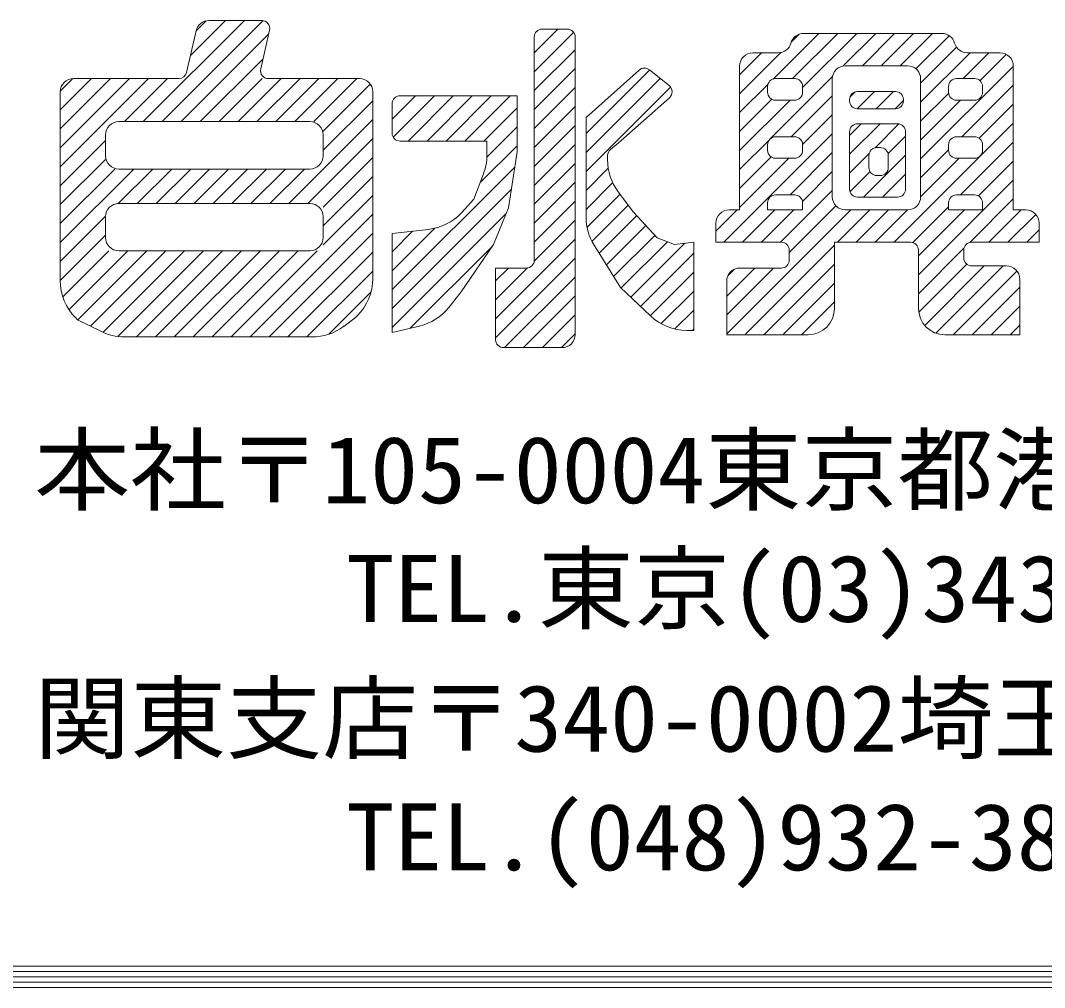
# Model space of a CAD drawing. Units: millimetres at full size; details may follow other scales. Extents: x -600 to 2301, y -735 to 832.
# Drawn here: x -380.16 to -337.16, y -424.2 to -383.58 of the extents above; entities that cross this region are included whole.
import ezdxf
from ezdxf.enums import TextEntityAlignment as Align

# ---------------------------------------------------------------- set-up
doc = ezdxf.new("R2010")
doc.units = ezdxf.units.MM
doc.header["$LTSCALE"] = 3
doc.layers.add('0-0_アンカー', color=7, linetype='Continuous', lineweight=18)
doc.layers.add('0-F_WAKU', color=7, linetype='Continuous', lineweight=18)
doc.styles.add('ＭＳ ゴシック', font='')
doc.styles.get('ＭＳ ゴシック').set_extended_font_data('MS Gothic')

msp = doc.modelspace()

# ---------------------------------------------------------------- linework, layer by layer
at = {"layer": '0-0_アンカー'}
for p, q in [((-375.002, -387.834), (-370.753, -383.585)), ((-374.207, -387.834), (-369.964, -383.592)), ((-373.02, -385.057), (-371.549, -383.585)), ((-372.786, -384.027), (-372.357, -383.598)), ((-358.585, -384.941), (-357.592, -383.947)), ((-373.411, -387.834), (-369.742, -384.164)), ((-358.585, -385.736), (-356.932, -384.083)), ((-358.502, -384.062), (-358.47, -384.03)), ((-348.552, -386.044), (-346.637, -384.13)), ((-347.796, -384.492), (-347.467, -384.164)), ((-347.74, -386.028), (-345.842, -384.13)), ((-347.318, -386.402), (-345.046, -384.13)), ((-345.615, -385.494), (-344.251, -384.13)), ((-344.811, -385.486), (-343.455, -384.13)), ((-344.016, -385.486), (-342.66, -384.13)), ((-343.22, -385.486), (-341.864, -384.13)), ((-342.559, -385.619), (-341.164, -384.225)), ((-358.585, -386.532), (-356.867, -384.813)), ((-342.364, -386.221), (-340.853, -384.71)), ((-372.616, -387.834), (-369.976, -385.194)), ((-349.963, -386.66), (-348.234, -384.931)), ((-349.963, -385.865), (-349.042, -384.943)), ((-342.364, -387.016), (-340.291, -384.943)), ((-340.581, -386.028), (-339.496, -384.943)), ((-339.874, -386.116), (-338.768, -385.01)), ((-358.585, -387.327), (-356.867, -385.608)), ((-356.414, -388.338), (-353.743, -385.667)), ((-342.364, -389.402), (-338.474, -385.513)), ((-378.488, -387.342), (-377.172, -386.026)), ((-378.488, -388.138), (-376.376, -386.026)), ((-378.488, -388.933), (-375.581, -386.026)), ((-378.488, -389.729), (-374.785, -386.026)), ((-378.484, -386.543), (-377.97, -386.029)), ((-375.798, -387.834), (-373.99, -386.026)), ((-371.82, -387.834), (-370.012, -386.026)), ((-371.025, -387.834), (-369.217, -386.026)), ((-370.229, -387.834), (-368.421, -386.026)), ((-369.434, -387.834), (-367.626, -386.026)), ((-368.638, -387.834), (-366.83, -386.026)), ((-367.843, -387.834), (-366.035, -386.026)), ((-356.414, -389.133), (-353.301, -386.02)), ((-348.677, -388.556), (-346.065, -385.943)), ((-367.451, -388.238), (-365.474, -386.26)), ((-358.585, -388.123), (-356.867, -386.404)), ((-356.414, -389.929), (-352.867, -386.381)), ((-349.963, -387.456), (-348.771, -386.263)), ((-340.635, -388.469), (-338.474, -386.308)), ((-367.451, -389.033), (-365.37, -386.953)), ((-364.556, -387.729), (-363.576, -386.749)), ((-364.512, -388.481), (-362.78, -386.749)), ((-363.883, -388.648), (-361.985, -386.749)), ((-363.088, -388.648), (-361.19, -386.749)), ((-362.292, -388.648), (-360.394, -386.749)), ((-361.497, -388.648), (-359.598, -386.749)), ((-349.963, -388.251), (-348.606, -386.894)), ((-349.963, -389.047), (-347.849, -386.932)), ((-347.795, -388.469), (-346.073, -386.748)), ((-345.332, -386.802), (-345.118, -386.588)), ((-345.027, -387.293), (-344.305, -386.57)), ((-344.233, -387.294), (-343.51, -386.57)), ((-343.437, -387.294), (-343.088, -386.944)), ((-342.364, -387.812), (-341.185, -386.632)), ((-342.364, -388.607), (-340.689, -386.932)), ((-360.701, -388.648), (-359.309, -387.255)), ((-358.585, -388.918), (-356.867, -387.199)), ((-339.903, -388.532), (-338.474, -387.104)), ((-368.891, -391.269), (-365.37, -387.748)), ((-347.32, -388.789), (-346.073, -387.543)), ((-360.583, -389.325), (-359.309, -388.051)), ((-358.585, -389.714), (-356.867, -387.995)), ((-345.35, -388.41), (-344.866, -387.926)), ((-345.35, -389.206), (-344.07, -387.926)), ((-344.279, -388.931), (-343.28, -387.932)), ((-343.474, -392.898), (-338.474, -387.899)), ((-378.488, -390.524), (-376.588, -388.624)), ((-368.096, -391.269), (-365.37, -388.544)), ((-350.633, -392.898), (-346.073, -388.339)), ((-349.963, -389.842), (-348.7, -388.579)), ((-343.731, -389.178), (-342.997, -388.445)), ((-360.858, -390.396), (-359.309, -388.846)), ((-358.585, -390.509), (-356.867, -388.79)), ((-342.364, -390.198), (-341.188, -389.022)), ((-340.689, -390.91), (-338.474, -388.694)), ((-378.488, -391.32), (-376.588, -389.42)), ((-367.451, -391.42), (-365.37, -389.339)), ((-349.963, -390.638), (-348.641, -389.315)), ((-349.963, -391.433), (-347.903, -389.373)), ((-347.849, -390.91), (-346.073, -389.134)), ((-345.35, -390.002), (-344.525, -389.177)), ((-344.757, -391), (-342.997, -389.24)), ((-342.365, -390.994), (-340.744, -389.373)), ((-339.937, -390.953), (-338.474, -389.49)), ((-378.488, -392.115), (-376.196, -389.823)), ((-378.488, -392.911), (-375.4, -389.823)), ((-376.051, -391.269), (-374.604, -389.823)), ((-375.255, -391.269), (-373.809, -389.823)), ((-374.46, -391.269), (-373.013, -389.823)), ((-373.664, -391.269), (-372.218, -389.823)), ((-372.869, -391.269), (-371.423, -389.823)), ((-372.073, -391.269), (-370.627, -389.823)), ((-371.278, -391.269), (-369.832, -389.823)), ((-370.482, -391.269), (-369.036, -389.823)), ((-369.687, -391.269), (-368.24, -389.823)), ((-364.556, -394.889), (-359.408, -389.741)), ((-358.585, -391.305), (-356.867, -389.586)), ((-356.414, -390.725), (-355.481, -389.792)), ((-347.324, -391.181), (-346.073, -389.93)), ((-345.33, -390.778), (-344.487, -389.934)), ((-367.451, -392.215), (-365.37, -390.135)), ((-358.585, -392.1), (-356.867, -390.381)), ((-356.414, -391.52), (-355.289, -390.395)), ((-343.962, -391), (-342.997, -390.036)), ((-342.455, -394.266), (-338.474, -390.286)), ((-364.556, -395.684), (-359.552, -390.681)), ((-348.247, -392.898), (-346.073, -390.725)), ((-367.451, -393.011), (-365.37, -390.93)), ((-358.585, -392.896), (-356.867, -391.177)), ((-356.371, -392.272), (-354.984, -390.885)), ((-340.303, -392.909), (-338.474, -391.081)), ((-364.556, -396.48), (-359.772, -391.696)), ((-356.159, -392.856), (-354.643, -391.34)), ((-350.959, -392.428), (-350.072, -391.542)), ((-350.506, -396.749), (-345.299, -391.542)), ((-349.838, -392.898), (-348.482, -391.542)), ((-349.042, -392.898), (-347.686, -391.542)), ((-347.883, -393.33), (-345.921, -391.368)), ((-345.86, -392.898), (-344.504, -391.542)), ((-345.065, -392.898), (-343.709, -391.542)), ((-344.269, -392.898), (-342.912, -391.542)), ((-342.693, -392.914), (-341.188, -391.409)), ((-342.455, -393.47), (-340.527, -391.542)), ((-339.496, -392.898), (-338.14, -391.542)), ((-378.488, -393.706), (-376.588, -391.806)), ((-370.519, -396.874), (-365.37, -391.726)), ((-358.59, -393.696), (-356.867, -391.972)), ((-355.865, -393.358), (-354.287, -391.78)), ((-338.701, -392.898), (-337.531, -391.729)), ((-369.723, -396.874), (-365.37, -392.521)), ((-364.556, -394.093), (-362.768, -392.306)), ((-364.556, -393.298), (-363.694, -392.435)), ((-355.559, -393.847), (-353.907, -392.195)), ((-337.905, -392.898), (-337.389, -392.382)), ((-378.488, -394.502), (-376.588, -392.602)), ((-360.214, -396.115), (-356.867, -392.768)), ((-355.253, -394.337), (-353.526, -392.609)), ((-354.941, -394.82), (-352.998, -392.877)), ((-354.533, -395.207), (-352.264, -392.938)), ((-378.377, -395.187), (-376.449, -393.258)), ((-378.117, -395.722), (-375.653, -393.258)), ((-377.755, -396.155), (-374.857, -393.258)), ((-377.225, -396.42), (-374.062, -393.258)), ((-376.688, -396.679), (-373.267, -393.258)), ((-376.066, -396.853), (-372.471, -393.258)), ((-375.292, -396.874), (-371.676, -393.258)), ((-374.496, -396.874), (-370.88, -393.258)), ((-373.701, -396.874), (-370.085, -393.258)), ((-372.905, -396.874), (-369.289, -393.258)), ((-372.109, -396.874), (-368.494, -393.258)), ((-371.314, -396.874), (-367.698, -393.258)), ((-368.928, -396.874), (-365.37, -393.317)), ((-363.792, -396.512), (-360.383, -393.102)), ((-354.125, -395.595), (-351.891, -393.361)), ((-349.747, -396.785), (-345.983, -393.021)), ((-342.455, -395.061), (-340.544, -393.15)), ((-360.214, -396.911), (-356.867, -393.563)), ((-348.952, -396.785), (-345.983, -393.817)), ((-342.44, -395.842), (-340.422, -393.824)), ((-368.132, -396.874), (-365.37, -394.112)), ((-360.214, -395.32), (-358.871, -393.976)), ((-360.214, -394.524), (-359.671, -393.981)), ((-353.718, -395.983), (-351.891, -394.156)), ((-350.506, -395.158), (-349.331, -393.983)), ((-350.506, -395.954), (-348.536, -393.983)), ((-350.456, -394.312), (-350.177, -394.034)), ((-342.193, -396.391), (-339.695, -393.893)), ((-341.725, -396.718), (-338.899, -393.893)), ((-340.997, -396.785), (-338.32, -394.109)), ((-359.834, -397.326), (-356.867, -394.359)), ((-348.156, -396.785), (-345.983, -394.612)), ((-367.217, -396.754), (-365.454, -394.991)), ((-353.254, -396.315), (-351.891, -394.952)), ((-340.201, -396.785), (-338.203, -394.787)), ((-359.038, -397.326), (-356.867, -395.154)), ((-347.361, -396.785), (-345.983, -395.408)), ((-358.243, -397.326), (-356.867, -395.95)), ((-352.682, -396.539), (-351.891, -395.747)), ((-339.406, -396.785), (-338.203, -395.582)), ((-338.61, -396.785), (-338.203, -396.378)), ((-357.447, -397.326), (-356.867, -396.745)), ((-351.951, -396.603), (-351.891, -396.543))]:
    msp.add_line(p, q, dxfattribs=at)
at = {"layer": '0-0_アンカー', "color": 4, "lineweight": 9}
for p, q in [((-370.027, -383.585), (-372.243, -383.585)), ((-357.2, -383.947), (-358.252, -383.947)), ((-372.784, -384.017), (-373.182, -385.767)), ((-370.072, -385.619), (-369.702, -383.992)), ((-358.585, -384.28), (-358.585, -393.648)), ((-356.867, -394.141), (-356.867, -384.28)), ((-341.472, -384.13), (-347.278, -384.13)), ((-348.347, -384.943), (-349.408, -384.943)), ((-339.029, -384.943), (-340.402, -384.943)), ((-356.414, -387.653), (-354.181, -385.67)), ((-353.752, -385.659), (-352.923, -386.322)), ((-349.963, -385.498), (-349.963, -391.542)), ((-345.518, -385.486), (-342.919, -385.486)), ((-338.474, -391.542), (-338.474, -385.498)), ((-373.506, -386.026), (-377.933, -386.026)), ((-365.925, -386.026), (-369.748, -386.026)), ((-347.651, -386.028), (-348.454, -386.028)), ((-346.073, -390.987), (-346.073, -386.041)), ((-342.364, -386.041), (-342.364, -390.987)), ((-340.098, -386.028), (-340.855, -386.028)), ((-348.787, -386.361), (-348.787, -386.599)), ((-347.318, -386.599), (-347.318, -386.361)), ((-341.188, -386.361), (-341.188, -386.599)), ((-339.765, -386.599), (-339.765, -386.361)), ((-378.488, -386.581), (-378.488, -394.508)), ((-365.37, -394.417), (-365.37, -386.581)), ((-359.309, -386.749), (-364.223, -386.749)), ((-359.309, -388.648), (-359.309, -386.749)), ((-352.91, -386.831), (-355.057, -388.738)), ((-348.454, -386.932), (-347.651, -386.932)), ((-345.35, -386.903), (-345.35, -386.961)), ((-343.421, -386.57), (-345.016, -386.57)), ((-343.088, -386.961), (-343.088, -386.903)), ((-340.855, -386.932), (-340.098, -386.932)), ((-364.556, -387.082), (-364.556, -388.315)), ((-345.016, -387.294), (-343.421, -387.294)), ((-356.414, -391.844), (-356.414, -387.653)), ((-368.006, -387.834), (-376.033, -387.834)), ((-343.331, -387.926), (-345.016, -387.926)), ((-376.588, -388.389), (-376.588, -389.268)), ((-367.451, -389.268), (-367.451, -388.389)), ((-364.223, -388.648), (-360.575, -388.648)), ((-360.575, -389.239), (-360.575, -388.648)), ((-347.651, -388.469), (-348.454, -388.469)), ((-345.35, -388.259), (-345.35, -390.667)), ((-342.997, -390.667), (-342.997, -388.259)), ((-340.098, -388.469), (-340.855, -388.469)), ((-355.057, -388.738), (-355.385, -389)), ((-348.787, -388.802), (-348.787, -389.04)), ((-347.318, -389.04), (-347.318, -388.802)), ((-344.054, -388.921), (-344.202, -388.921)), ((-341.188, -388.802), (-341.188, -389.04)), ((-339.765, -389.04), (-339.765, -388.802)), ((-355.509, -389.26), (-355.509, -389.444)), ((-348.454, -389.373), (-347.651, -389.373)), ((-344.535, -389.254), (-344.535, -389.763)), ((-343.721, -389.763), (-343.721, -389.254)), ((-340.855, -389.373), (-340.098, -389.373)), ((-376.033, -389.823), (-368.006, -389.823)), ((-344.202, -390.096), (-344.054, -390.096)), ((-355.065, -390.777), (-354.424, -391.631)), ((-348.787, -391.243), (-348.787, -391.542)), ((-347.651, -390.91), (-348.454, -390.91)), ((-347.318, -391.542), (-347.318, -391.243)), ((-345.016, -391), (-343.331, -391)), ((-341.188, -391.243), (-341.188, -391.542)), ((-340.098, -390.91), (-340.855, -390.91)), ((-339.765, -391.542), (-339.765, -391.243)), ((-368.006, -391.269), (-376.033, -391.269)), ((-349.963, -391.542), (-350.404, -391.542)), ((-347.318, -391.542), (-348.787, -391.542)), ((-342.919, -391.542), (-345.518, -391.542)), ((-339.765, -391.542), (-341.188, -391.542)), ((-337.944, -391.542), (-338.474, -391.542)), ((-376.588, -391.824), (-376.588, -392.703)), ((-367.451, -392.703), (-367.451, -391.824)), ((-350.959, -392.097), (-350.959, -392.898)), ((-337.389, -392.898), (-337.389, -392.097)), ((-351.891, -392.897), (-351.891, -396.603)), ((-350.959, -392.898), (-348.216, -392.898)), ((-345.983, -395.675), (-345.983, -392.898)), ((-345.983, -392.898), (-342.788, -392.898)), ((-340.222, -392.898), (-337.389, -392.898)), ((-376.033, -393.258), (-368.006, -393.258)), ((-354.967, -394.795), (-356.076, -393.021)), ((-347.883, -393.231), (-347.883, -393.65)), ((-342.455, -393.231), (-342.455, -395.675)), ((-340.555, -393.56), (-340.555, -393.231)), ((-356.867, -396.771), (-356.867, -393.981)), ((-348.216, -393.983), (-349.951, -393.983)), ((-338.758, -393.893), (-340.222, -393.893)), ((-350.506, -394.538), (-350.506, -396.785)), ((-338.203, -396.785), (-338.203, -394.448)), ((-353.71, -395.991), (-354.967, -394.795)), ((-364.556, -396.693), (-363.409, -396.42)), ((-351.891, -396.603), (-352.179, -396.603)), ((-350.506, -396.785), (-347.093, -396.785)), ((-341.345, -396.785), (-338.203, -396.785)), ((-375.793, -396.874), (-367.919, -396.874)), ((-359.881, -397.326), (-357.422, -397.326))]:
    msp.add_line(p, q, dxfattribs=at)
for points in [[(-362.178, -395.633), (-361.661, -394.976), (-360.304, -392.987), (-359.671, -391.45), (-359.309, -389.1), (-359.309, -388.648)], [(-361.645, -391.659), (-361.118, -391.088), (-360.717, -390.019)], [(-354.424, -391.631), (-353.429, -392.716), (-352.705, -392.987), (-351.891, -392.897)], [(-364.556, -396.693), (-364.556, -392.535), (-363.022, -392.358)], [(-358.918, -393.981), (-360.214, -393.981), (-360.214, -396.993)], [(-366.588, -396.431), (-366.094, -396.06), (-366.021, -395.987)], [(-377.837, -396.078), (-377.764, -396.151), (-376.785, -396.64)]]:
    msp.add_lwpolyline(points, dxfattribs=at)
for centre, radius, start, end in [((-372.243, -384.14), 0.555, 90, 167.1894), ((-370.027, -383.918), 0.333, 347.1895, 90), ((-358.252, -384.28), 0.333, 90, 180), ((-357.2, -384.28), 0.333, 0, 90), ((-347.278, -384.685), 0.555, 90, 164.512), ((-341.472, -384.685), 0.555, 15.488, 90), ((-348.347, -384.388), 0.555, 270, 344.512), ((-340.402, -384.388), 0.555, 195.488, 270), ((-349.408, -385.498), 0.555, 90, 180), ((-339.029, -385.498), 0.555, 0, 90), ((-369.748, -385.693), 0.333, 167.1894, 270), ((-353.96, -385.919), 0.333, 51.361, 131.612), ((-345.518, -386.041), 0.555, 90, 180), ((-342.919, -386.041), 0.555, 0, 90), ((-377.933, -386.581), 0.555, 90, 180), ((-373.506, -385.693), 0.333, 270, 347.1895), ((-365.925, -386.581), 0.555, 0, 90), ((-348.454, -386.361), 0.333, 90, 180), ((-347.651, -386.361), 0.333, 0, 90), ((-340.855, -386.361), 0.333, 90, 180), ((-340.098, -386.361), 0.333, 0, 90), ((-353.131, -386.582), 0.333, 311.612, 51.361), ((-364.223, -387.082), 0.333, 90, 180), ((-348.454, -386.599), 0.333, 180, 270), ((-347.651, -386.599), 0.333, 270, 0), ((-345.016, -386.903), 0.333, 90, 180), ((-345.016, -386.961), 0.333, 180, 270), ((-343.421, -386.903), 0.333, 0, 90), ((-343.421, -386.961), 0.333, 270, 0), ((-340.855, -386.599), 0.333, 180, 270), ((-340.098, -386.599), 0.333, 270, 0), ((-376.033, -388.389), 0.555, 90, 180), ((-368.006, -388.389), 0.555, 0, 90), ((-345.016, -388.259), 0.333, 90, 180), ((-343.331, -388.259), 0.333, 0, 90), ((-364.223, -388.315), 0.333, 180, 270), ((-348.454, -388.802), 0.333, 90, 180), ((-347.651, -388.802), 0.333, 0, 90), ((-340.855, -388.802), 0.333, 90, 180), ((-340.098, -388.802), 0.333, 0, 90), ((-355.176, -389.26), 0.333, 128.639, 180), ((-348.454, -389.04), 0.333, 180, 270), ((-347.651, -389.04), 0.333, 270, 0), ((-344.202, -389.254), 0.333, 90, 180), ((-344.054, -389.254), 0.333, 0, 90), ((-340.855, -389.04), 0.333, 180, 270), ((-340.098, -389.04), 0.333, 270, 0), ((-376.033, -389.268), 0.555, 180, 270), ((-368.006, -389.268), 0.555, 270, 360), ((-362.795, -389.239), 2.22, 339.43, 360), ((-353.289, -389.444), 2.22, 180, 216.89), ((-344.202, -389.763), 0.333, 180, 270), ((-344.054, -389.763), 0.333, 270, 0), ((-345.016, -390.667), 0.333, 180, 270), ((-343.331, -390.667), 0.333, 270, 0), ((-348.454, -391.243), 0.333, 90, 180), ((-347.651, -391.243), 0.333, 0, 90), ((-345.518, -390.987), 0.555, 180, 270), ((-342.919, -390.987), 0.555, 270, 0), ((-340.855, -391.243), 0.333, 90, 180), ((-340.098, -391.243), 0.333, 0, 90), ((-376.033, -391.824), 0.555, 90, 180), ((-368.006, -391.824), 0.555, 0, 90), ((-363.276, -390.152), 2.22, 276.5771, 317.2695), ((-350.404, -392.097), 0.555, 90, 180), ((-337.944, -392.097), 0.555, 0, 90), ((-354.194, -391.844), 2.22, 180, 212.024), ((-376.033, -392.703), 0.555, 180, 270), ((-368.006, -392.703), 0.555, 270, 360), ((-348.216, -393.231), 0.333, 0, 90), ((-342.788, -393.231), 0.333, 0, 90), ((-340.222, -393.231), 0.333, 90, 180), ((-358.918, -393.648), 0.333, 270, 360), ((-348.216, -393.65), 0.333, 270, 0), ((-340.222, -393.56), 0.333, 180, 270), ((-349.951, -394.538), 0.555, 90, 180), ((-338.758, -394.448), 0.555, 0, 90), ((-376.268, -394.508), 2.22, 180, 225.0212), ((-367.59, -394.417), 2.22, 314.9788, 360), ((-363.923, -394.261), 2.22, 283.3829, 321.8222), ((-352.179, -394.383), 2.22, 226.418, 270), ((-347.093, -395.675), 1.11, 270, 0), ((-341.345, -395.675), 1.11, 180, 270), ((-375.793, -394.654), 2.22, 243.4519, 270), ((-367.919, -394.654), 2.22, 270, 306.8496), ((-357.422, -396.771), 0.555, 270, 360), ((-359.881, -396.993), 0.333, 180, 270)]:
    msp.add_arc(centre, radius, start, end, dxfattribs=at)
at = {"layer": '0-F_WAKU'}
for p, q in [((-599.55, -423.3), (599.55, -423.3)), ((-600, -423.75), (600, -423.75)), ((-599.775, -423.525), (599.775, -423.525)), ((-600.45, -424.2), (600.45, -424.2)), ((-600.225, -423.975), (600.225, -423.975))]:
    msp.add_line(p, q, dxfattribs=at)

# ---------------------------------------------------------------- texts
at = {"layer": '0-0_アンカー', "color": 4, "style": 'ＭＳ ゴシック', "width": 1.05}
for s, p in [('本社〒105-0004東京都港区新橋5-8-11新橋エンタービル3Ｆ', (-379.583, -404.705)), ('TEL.東京(03)3431-9713(代）  FAX.(03)3431-9708', (-366.477, -409.688)), ('関東支店〒340-0002埼玉県草加市青柳6-16-1', (-379.583, -415.139)), ('TEL.(048)932-3853(代）  FAX.(048)931-8164', (-366.477, -420.122))]:
    msp.add_text(s, height=2.815, dxfattribs=at).set_placement(p, align=Align.BOTTOM_LEFT)

doc.saveas('drawing.dxf')
